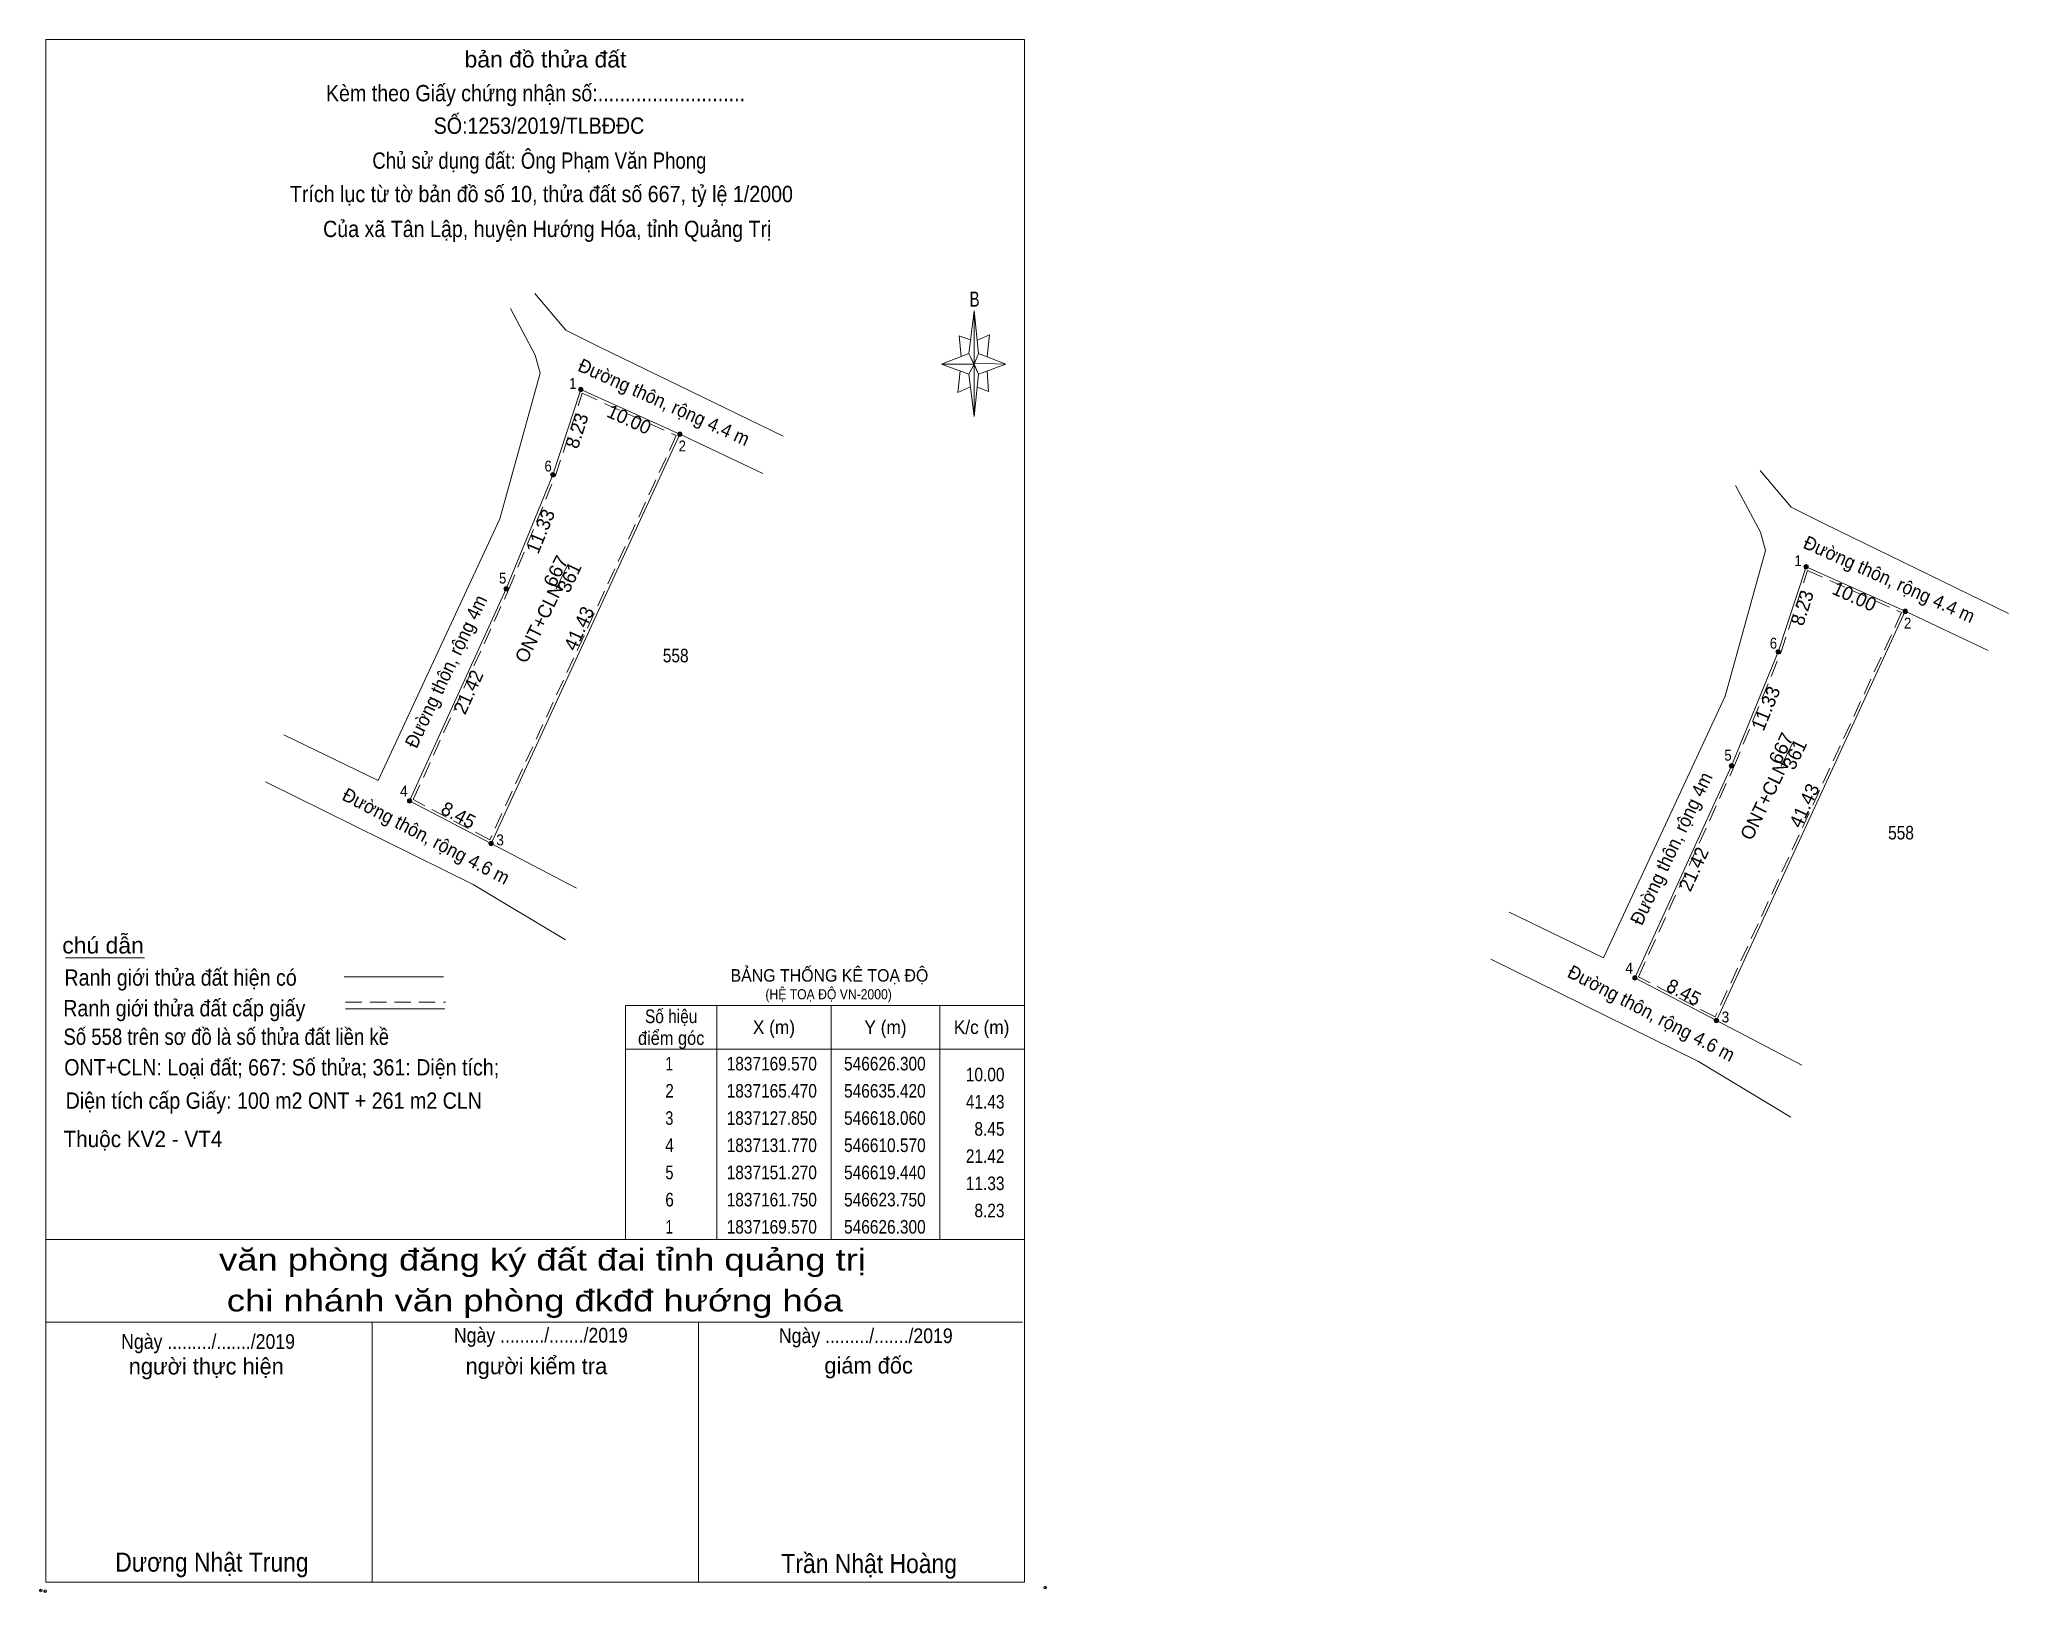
# Model space of a CAD drawing. Header units: metres. Extents: x 546464 to 546645, y 1837075 to 1837218.
import ezdxf
from ezdxf.enums import TextEntityAlignment as Align

# ---------------------------------------------------------------- set-up
doc = ezdxf.new("R2010")
doc.units = ezdxf.units.M
doc.header["$LTSCALE"] = 0.5
doc.header["$PDMODE"] = 32
doc.header["$PDSIZE"] = 0.25
doc.linetypes.add('MEDIUM_DASHED', pattern=[4.5, 3, -1.5])
doc.layers.add('1', color=7, linetype='Continuous')
for name, color, linetype, lineweight in [('17', 7, 'Continuous', 13), ('23', 7, 'Continuous', 13), ('5', 7, 'Continuous', 13), ('54', 7, 'Continuous', 13), ('6', 7, 'Continuous', 13), ('63', 7, 'Continuous', 13)]:
    doc.layers.add(name, color=color, linetype=linetype, lineweight=lineweight)

msp = doc.modelspace()

# ---------------------------------------------------------------- hatches: boundary and pattern name
at = {"layer": '63'}
for points in [[(546513.83, 1837185.85, 1), (546513.43, 1837185.85, 1)], [(546522.95, 1837181.75, 1), (546522.55, 1837181.75, 1)], [(546511.28, 1837178.03, 1), (546510.88, 1837178.03, 1)], [(546626.5, 1837169.57, 1), (546626.1, 1837169.57, 1)], [(546506.97, 1837167.55, 1), (546506.57, 1837167.55, 1)], [(546635.62, 1837165.47, 1), (546635.22, 1837165.47, 1)], [(546623.95, 1837161.75, 1), (546623.55, 1837161.75, 1)], [(546619.64, 1837151.27, 1), (546619.24, 1837151.27, 1)], [(546498.1, 1837148.05, 1), (546497.7, 1837148.05, 1)], [(546505.59, 1837144.13, 1), (546505.19, 1837144.13, 1)], [(546610.77, 1837131.77, 1), (546610.37, 1837131.77, 1)], [(546618.26, 1837127.85, 1), (546617.86, 1837127.85, 1)]]:
    msp.add_hatch(color=256, dxfattribs=at).paths.add_polyline_path(points)

# ---------------------------------------------------------------- linework, layer by layer
at = {"layer": '17'}
msp.add_line((546466.27, 1837133.61), (546473.51, 1837133.61), dxfattribs=at)
at = {"layer": '23'}
for p, q in [((546522.75, 1837181.75), (546530.37, 1837178.15)), ((546635.42, 1837165.47), (546643.04, 1837161.87)), ((546505.39, 1837144.13), (546513.24, 1837140.02)), ((546618.06, 1837127.85), (546625.91, 1837123.74))]:
    msp.add_line(p, q, dxfattribs=at)
for points in [[(546532.26, 1837181.56), (546515.32, 1837189.79), (546512.27, 1837191.32), (546509.41, 1837194.69)], [(546486.32, 1837154.11), (546495, 1837149.91), (546506.19, 1837173.96), (546509.91, 1837187.35), (546509.43, 1837189.02), (546507.16, 1837193.32)], [(546644.93, 1837165.28), (546627.99, 1837173.51), (546624.94, 1837175.04), (546622.08, 1837178.41)], [(546598.99, 1837137.83), (546607.67, 1837133.63), (546618.86, 1837157.68), (546622.58, 1837171.07), (546622.1, 1837172.74), (546619.83, 1837177.04)], [(546512.23, 1837135.26), (546503.73, 1837140.37), (546484.65, 1837149.79)], [(546624.9, 1837118.98), (546616.4, 1837124.09), (546597.32, 1837133.51)]]:
    msp.add_lwpolyline(points, dxfattribs=at)
at = {"layer": '5'}
for p, q in [((546549.32, 1837189.18), (546549.82, 1837193.08)), ((546550.22, 1837189.18), (546552.72, 1837188.18)), ((546549.32, 1837187.28), (546546.82, 1837188.18)), ((546550.22, 1837187.28), (546549.82, 1837183.38)), ((546551.02, 1837187.58), (546551.12, 1837185.68)), ((546551.12, 1837185.68), (546550.12, 1837186.08)), ((546464.45, 1837107.74), (546554.45, 1837107.74)), ((546464.45, 1837100.14), (546554.25, 1837100.14)), ((546464.45, 1837100.14), (546554.25, 1837100.14)), ((546464.45, 1837100.14), (546554.25, 1837100.14)), ((546494.45, 1837076.24), (546494.45, 1837100.14)), ((546524.45, 1837076.24), (546524.45, 1837100.14))]:
    msp.add_line(p, q, dxfattribs=at)
for points in [[(546464.45, 1837218.04), (546554.45, 1837218.04), (546554.45, 1837076.24), (546464.45, 1837076.24)], [(546549.82, 1837193.08), (546550.22, 1837189.18), (546549.82, 1837188.18)], [(546549.82, 1837188.18), (546546.82, 1837188.18), (546549.32, 1837189.18), (546550.22, 1837187.28), (546552.72, 1837188.18), (546549.82, 1837188.28)], [(546549.82, 1837188.18), (546549.82, 1837183.38), (546549.32, 1837187.28)]]:
    msp.add_lwpolyline(points, close=True, dxfattribs=at)
for points in [[(546549.52, 1837190.38), (546548.42, 1837190.78), (546548.62, 1837188.88)], [(546550.12, 1837190.38), (546551.22, 1837190.88), (546551.02, 1837188.88)], [(546549.82, 1837188.18), (546549.32, 1837189.18), (546546.82, 1837188.18)], [(546548.52, 1837187.58), (546548.32, 1837185.58), (546549.42, 1837186.08)], [(546549.82, 1837188.18), (546550.22, 1837187.28), (546552.72, 1837188.18)], [(546554.45, 1837076.24), (546464.45, 1837076.24), (546464.45, 1837100.14)]]:
    msp.add_lwpolyline(points, dxfattribs=at)
for p in [(546463.98, 1837075.47), (546464.38, 1837075.4)]:
    msp.add_point(p, dxfattribs=at)
at = {"layer": '54'}
for points in [[(546513.63, 1837185.85), (546522.75, 1837181.75), (546505.39, 1837144.13), (546497.9, 1837148.05), (546506.77, 1837167.55), (546511.08, 1837178.03)], [(546626.3, 1837169.57), (546635.42, 1837165.47), (546618.06, 1837127.85), (546610.57, 1837131.77), (546619.44, 1837151.27), (546623.75, 1837161.75)]]:
    msp.add_lwpolyline(points, close=True, dxfattribs=at)
at = {"layer": '6'}
for p, q in [((546491.87, 1837131.87), (546501.01, 1837131.87)), ((546492.01, 1837128.94), (546501.15, 1837128.94))]:
    msp.add_line(p, q, dxfattribs=at)
at = {"layer": '6', "linetype": 'MEDIUM_DASHED'}
msp.add_line((546492.01, 1837129.56), (546501.21, 1837129.56), dxfattribs=at)
at = {"layer": '6'}
msp.add_point((546556.35, 1837075.74), dxfattribs=at)
at = {"layer": '63'}
for p, q in [((546511.36, 1837167.53), (546512.48, 1837169.83)), ((546624.03, 1837151.25), (546625.15, 1837153.55)), ((546526.15, 1837129.24), (546526.15, 1837107.74)), ((546536.65, 1837129.24), (546536.65, 1837107.74)), ((546546.65, 1837129.24), (546546.65, 1837107.74)), ((546517.75, 1837125.24), (546554.45, 1837125.24))]:
    msp.add_line(p, q, dxfattribs=at)
at = {"layer": '63', "linetype": 'MEDIUM_DASHED'}
for points in [[(546513.78, 1837185.51), (546522.42, 1837181.63), (546505.27, 1837144.47), (546498.23, 1837148.16), (546507, 1837167.45), (546511.31, 1837177.94)], [(546626.45, 1837169.23), (546635.09, 1837165.35), (546617.94, 1837128.19), (546610.9, 1837131.88), (546619.67, 1837151.17), (546623.98, 1837161.66)]]:
    msp.add_lwpolyline(points, close=True, dxfattribs=at)
at = {"layer": '63'}
msp.add_lwpolyline([(546517.75, 1837129.24), (546554.45, 1837129.24), (546554.45, 1837107.74), (546517.75, 1837107.74)], close=True, dxfattribs=at)
for centre in [(546513.63, 1837185.85), (546522.75, 1837181.75), (546511.08, 1837178.03), (546626.3, 1837169.57), (546506.77, 1837167.55), (546635.42, 1837165.47), (546623.75, 1837161.75), (546619.44, 1837151.27), (546497.9, 1837148.05), (546505.39, 1837144.13), (546610.57, 1837131.77), (546618.06, 1837127.85)]:
    msp.add_circle(centre, 0.2, dxfattribs=at)

# ---------------------------------------------------------------- texts
at = {"layer": '1', "width": 1.05}
for p in [(546511.901, 1837168.8803), (546624.571, 1837152.6003)]:
    msp.add_text('667', height=1.25, rotation=63.927, dxfattribs=at).set_placement(p, align=Align.CENTER)
at = {"layer": '1'}
for s, p in [('361', (546513.1514, 1837168.3203)), ('ONT+CLN', (546510.3642, 1837164.1253)), ('361', (546625.8214, 1837152.0403)), ('ONT+CLN', (546623.0342, 1837147.8453))]:
    msp.add_text(s, height=1.25, rotation=63.927, dxfattribs=at).set_placement(p, align=Align.CENTER)
for s, height, width, p in [('BẢNG THỐNG KÊ TOẠ ĐỘ ', 1.15, 0.95, (546527.41, 1837131.43)), ('(HỆ TOẠ ĐỘ VN-2000)', 0.93, 0.9, (546530.61, 1837129.81))]:
    msp.add_text(s, height=height, dxfattribs=dict(at, width=width)).set_placement(p)
at = {"layer": '5'}
for s, height, width, p in [('bản đồ thửa đất', 1.5, 1.05, (546510.39, 1837215.46)), ('Kèm theo Giấy chứng nhận số:...........................', 1.5, 0.9, (546509.47, 1837212.35)), ('SỐ:1253/2019/TLBĐĐC', 1.5, 0.9, (546509.795, 1837209.36)), ('Chủ sử dụng đất: Ông Phạm Văn Phong', 1.5, 0.85, (546509.83, 1837206.15)), ('Trích lục từ tờ bản đồ số 10, thửa đất số 667, tỷ lệ 1/2000 ', 1.5, 0.9, (546510.27, 1837203.08)), ('Của xã Tân Lập, huyện Hướng Hóa, tỉnh Quảng Trị', 1.5, 0.9, (546510.555, 1837199.87)), ('B', 1.378, 0.75, (546549.85, 1837193.48)), ('văn phòng đăng ký đất đai tỉnh quảng trị', 2, 1.25, (546510.115, 1837104.88)), ('chi nhánh văn phòng đkđđ hướng hóa', 2, 1.25, (546509.425, 1837101.12)), ('Ngày ........./......./2019', 1.35, 0.9, (546479.365, 1837097.68)), ('Ngày ........./......./2019', 1.35, 0.9, (546509.965, 1837098.26)), ('Ngày ........./......./2019', 1.35, 0.9, (546539.845, 1837098.21)), ('Dương Nhật Trung', 1.75, 0.9, (546479.72, 1837077.2)), ('Trần Nhật Hoàng', 1.75, 0.9, (546540.155, 1837077.07))]:
    msp.add_text(s, height=height, dxfattribs=dict(at, width=width)).set_placement(p, align=Align.CENTER)
for s, p in [('người thực hiện', (546479.2, 1837095.33)), ('người kiểm tra', (546509.555, 1837095.35)), ('giám đốc', (546540.105, 1837095.41))]:
    msp.add_text(s, height=1.5, dxfattribs=at).set_placement(p, align=Align.CENTER)
at = {"layer": '6'}
for s, width, p in [('chú dẫn', 1.05, (546465.96, 1837134.02)), ('Ranh giới thửa đất hiện có ', 0.9, (546466.16, 1837131.06)), ('Ranh giới thửa đất cấp giấy', 0.9, (546466.05, 1837128.24)), ('Số 558 trên sơ đồ là số thửa đất liền kề', 0.85, (546466.07, 1837125.62)), ('ONT+CLN: Loại đất; 667: Số thửa; 361: Diện tích;', 0.9, (546466.14, 1837122.81)), ('Diện tích cấp Giấy: 100 m2 ONT + 261 m2 CLN', 0.9, (546466.27, 1837119.75)), ('Thuộc KV2 - VT4', 0.95, (546466.07, 1837116.22))]:
    msp.add_text(s, height=1.5, dxfattribs=dict(at, width=width)).set_placement(p)
at = {"layer": '63', "width": 0.95}
for s, rotation, p in [('Đường thôn, rộng 4.4 m', 335.793, (546521.0287, 1837184.1293)), ('Đường thôn, rộng 4.4 m', 335.793, (546633.6987, 1837167.8493)), ('Đường thôn, rộng 4m', 64.604, (546501.809, 1837159.682)), ('Đường thôn, rộng 4.6 m', 332.374, (546499.1202, 1837144.2507)), ('Đường thôn, rộng 4m', 64.604, (546614.479, 1837143.402)), ('Đường thôn, rộng 4.6 m', 332.374, (546611.7902, 1837127.9707))]:
    msp.add_text(s, height=1.25, rotation=rotation, dxfattribs=at).set_placement(p, align=Align.CENTER)
at = {"layer": '63'}
for s, height, width, p in [(' 1', 1, 0.9, (546513.24, 1837185.91)), (' 2', 1, 0.9, (546523.31, 1837180.17)), (' 6', 1, 0.9, (546510.97, 1837178.32)), (' 5', 1, 0.9, (546506.79, 1837168.02)), (' 1', 1, 0.9, (546625.91, 1837169.63)), (' 2', 1, 0.9, (546635.98, 1837163.89)), (' 558', 1.25, 0.85, (546523.55, 1837160.78)), (' 6', 1, 0.9, (546623.64, 1837162.04)), (' 5', 1, 0.9, (546619.46, 1837151.74)), (' 4', 1, 0.95, (546497.72, 1837148.45)), (' 558', 1.25, 0.85, (546636.22, 1837144.5)), (' 3', 1, 0.95, (546506.57, 1837143.96)), (' 4', 1, 0.95, (546610.39, 1837132.17)), (' 3', 1, 0.95, (546619.24, 1837127.68)), ('10.00', 1.25, 0.85, (546552.6, 1837122.27)), ('41.43', 1.25, 0.85, (546552.6, 1837119.77)), ('8.45', 1.25, 0.85, (546552.6, 1837117.27)), ('21.42', 1.25, 0.85, (546552.6, 1837114.77)), ('11.33', 1.25, 0.85, (546552.6, 1837112.27)), ('8.23', 1.25, 0.85, (546552.6, 1837109.77))]:
    msp.add_text(s, height=height, dxfattribs=dict(at, width=width)).set_placement(p, align=Align.RIGHT)
for s, rotation, p in [('8.23', 71.94, (546513.8679, 1837181.8763)), ('10.00', 335.793, (546517.8287, 1837182.5419)), ('11.33', 67.645, (546510.5141, 1837172.5923)), ('8.23', 71.94, (546626.5379, 1837165.5962)), ('10.00', 335.793, (546630.4987, 1837166.2619)), ('41.43', 65.229, (546514.0367, 1837163.6382)), ('21.42', 65.541, (546503.8671, 1837157.7962)), ('11.33', 67.645, (546623.1841, 1837156.3123)), ('41.43', 65.229, (546626.7067, 1837147.3581)), ('8.45', 332.374, (546502.1002, 1837146.1896)), ('21.42', 65.541, (546616.5371, 1837141.5162)), ('8.45', 332.374, (546614.7702, 1837129.9096))]:
    msp.add_text(s, height=1.25, rotation=rotation, dxfattribs=at).set_placement(p, align=Align.CENTER)
for s, width, p in [('Số hiệu', 0.85, (546521.95, 1837127.62)), ('X (m)', 0.95, (546531.4, 1837126.62)), ('Y (m)', 0.95, (546541.655, 1837126.62)), ('K/c (m)', 0.95, (546550.495, 1837126.62)), ('điểm góc', 0.9, (546521.95, 1837125.62)), (' 1', 0.75, (546521.6, 1837123.27)), ('1837169.570', 0.85, (546531.2, 1837123.27)), ('546626.300', 0.85, (546541.6, 1837123.27)), (' 2', 0.85, (546521.605, 1837120.77)), ('1837165.470', 0.85, (546531.2, 1837120.77)), ('546635.420', 0.85, (546541.6, 1837120.77)), (' 3', 0.8, (546521.595, 1837118.27)), ('1837127.850', 0.85, (546531.2, 1837118.27)), ('546618.060', 0.85, (546541.6, 1837118.27)), (' 4', 0.85, (546521.6, 1837115.77)), ('1837131.770', 0.85, (546531.2, 1837115.77)), ('546610.570', 0.85, (546541.6, 1837115.77)), ('1837151.270', 0.85, (546531.2, 1837113.27)), ('546619.440', 0.85, (546541.6, 1837113.27)), (' 5', 0.8, (546521.605, 1837113.27)), (' 6', 0.85, (546521.605, 1837110.77)), ('1837161.750', 0.85, (546531.2, 1837110.77)), ('546623.750', 0.85, (546541.6, 1837110.77)), (' 1', 0.75, (546521.6, 1837108.27)), ('1837169.570', 0.85, (546531.2, 1837108.27)), ('546626.300', 0.85, (546541.6, 1837108.27))]:
    msp.add_text(s, height=1.25, dxfattribs=dict(at, width=width)).set_placement(p, align=Align.CENTER)

doc.saveas('drawing.dxf')
